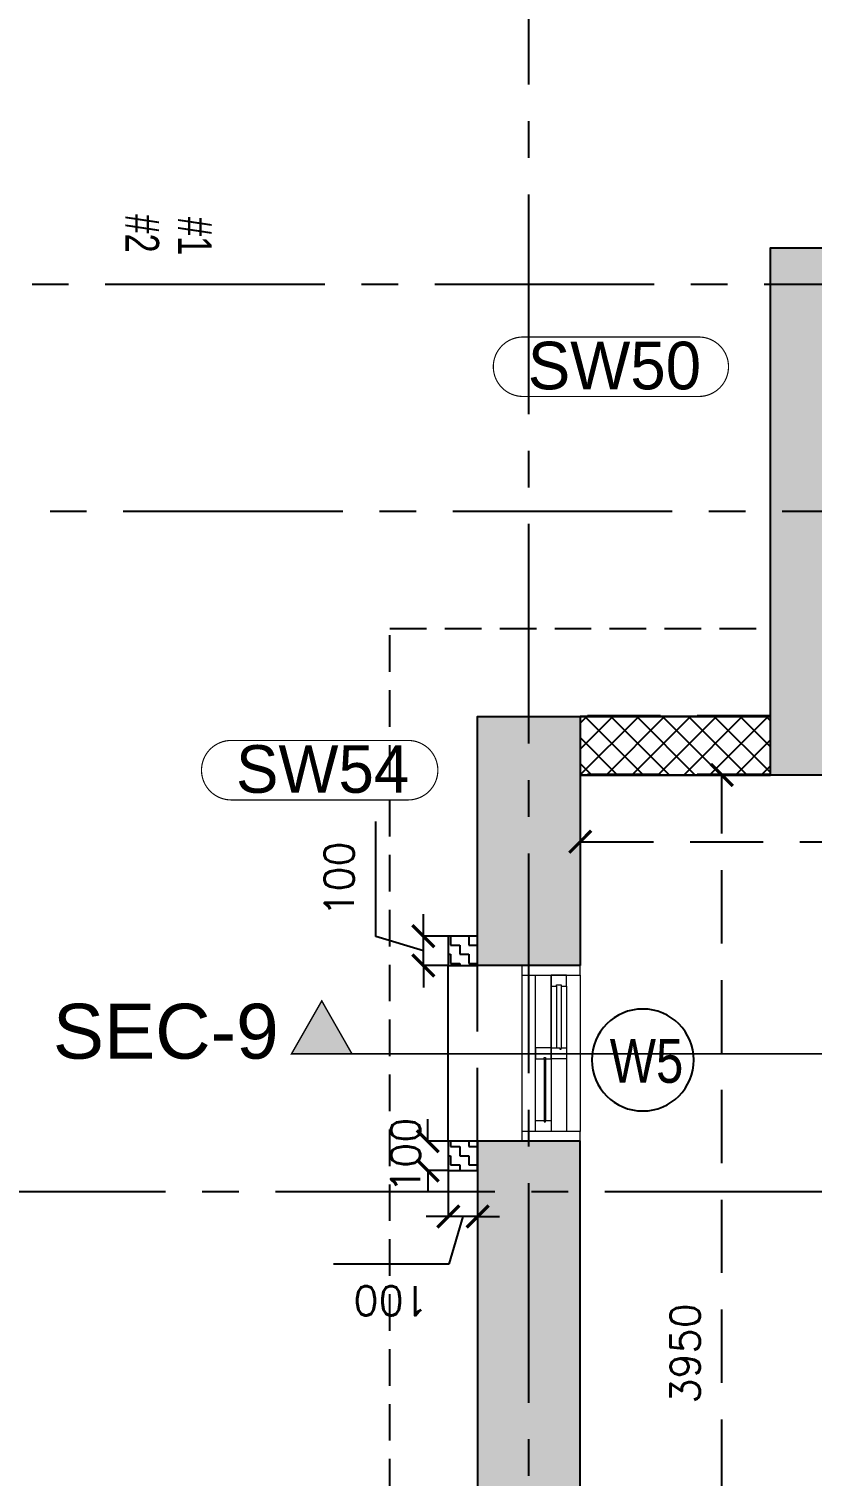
# Model space of a CAD drawing. Header units: millimetres. Extents: x 1167879 to 1231451, y -5731814 to -5645217.
# Drawn here: x 1193860 to 1196534, y -5725868 to -5720927 of the extents above; entities that cross this region are included whole.
import ezdxf
from ezdxf.enums import TextEntityAlignment as Align

# ---------------------------------------------------------------- set-up
doc = ezdxf.new("R2010")
doc.units = ezdxf.units.MM
doc.header["$LTSCALE"] = 1000
doc.header["$MEASUREMENT"] = 0
for name, pattern in [('2BHK-A - FRONT$0$AUDIT_D_120904163729-0', [0]), ('AUDIT_D_120904163729-0', [0]), ('T8(T9 IS SIMILAR) - 1st FLOOR ELEVATION$0$AUDIT_D_120904163729-0', [0]), ('T8(T9 IS SIMILAR) - 1st FLOOR ELEVATION$0$HIDDEN', [0.375, 0.25, -0.125]), ('T8(T9 IS SIMILAR) - DIMENSION & TEXTING$0$HIDDEN', [0.375, 0.25, -0.125]), ('T8(T9 IS SIMILAR) - TYPICAL FLOOR ELEVATION$0$AUDIT_D_120904163729-0', [0]), ('T8(T9 IS SIMILAR) - TYPICAL FLOOR ELEVATION$0$HIDDEN', [0.375, 0.25, -0.125]), ('T8(T9 IS SIMILAR)$0$$0$HIDDEN', [0.375, 0.25, -0.125]), ('T8_PROFILE SECTIONS$0$HIDDEN', [0.375, 0.25, -0.125]), ('T8_PROFILE SECTIONS$0$PHANTOM2', [1.25, 0.625, -0.125, 0.125, -0.125, 0.125, -0.125]), ('T8_REFUGE COLUMNS$0$CENTER2', [1.125, 0.75, -0.125, 0.125, -0.125])]:
    doc.linetypes.add(name, pattern=pattern)
doc.layers.get('0').update_dxf_attribs({"linetype": 'AUDIT_D_120904163729-0'})
for name, color, linetype in [('2BHK-A - FRONT$0$A-HATCH -160', 251, '2BHK-A - FRONT$0$AUDIT_D_120904163729-0'), ('A_dim', 1, 'Continuous'), ('T8(T9 IS SIMILAR) - 1st FLOOR ELEVATION$0$A-WALL-FEATURES', 6, 'T8(T9 IS SIMILAR) - 1st FLOOR ELEVATION$0$AUDIT_D_120904163729-0'), ('T8(T9 IS SIMILAR) - DIMENSION & TEXTING$0$A-DIMENSIONS', 2, 'T8(T9 IS SIMILAR) - DIMENSION & TEXTING$0$HIDDEN'), ('T8(T9 IS SIMILAR) - DIMENSION & TEXTING$0$a-window-no', 125, 'Continuous'), ('T8(T9 IS SIMILAR) - TYPICAL FLOOR ELEVATION$0$A-DIM', 1, 'T8(T9 IS SIMILAR) - TYPICAL FLOOR ELEVATION$0$AUDIT_D_120904163729-0'), ('T8(T9 IS SIMILAR) - TYPICAL FLOOR ELEVATION$0$A-WALL HATCH', 252, 'T8(T9 IS SIMILAR) - TYPICAL FLOOR ELEVATION$0$AUDIT_D_120904163729-0'), ('T8(T9 IS SIMILAR) - TYPICAL FLOOR ELEVATION$0$A-WALL-FEATURES', 6, 'T8(T9 IS SIMILAR) - TYPICAL FLOOR ELEVATION$0$AUDIT_D_120904163729-0'), ('T8(T9 IS SIMILAR)$0$$6$a-beam 2', 50, 'Continuous'), ('T8(T9 IS SIMILAR)$0$S-BEAM', 20, 'T8(T9 IS SIMILAR)$0$$0$HIDDEN'), ('T8_PROFILE SECTIONS$0$A-PROFILE SECTIONS', 81, 'T8_PROFILE SECTIONS$0$PHANTOM2'), ('T8_REFUGE COLUMNS$0$A-CENTERLINE', 193, 'T8_REFUGE COLUMNS$0$CENTER2'), ('T8_REFUGE COLUMNS$0$A-RCC COLS', 3, 'Continuous'), ('T8_TYPICAL COLUMNS$0$A-RCC COLS', 3, 'Continuous')]:
    doc.layers.add(name, color=color, linetype=linetype)
for name, color, linetype, lineweight in [('2BHK-A - FRONT$0$A-WALL- 160', 6, 'Continuous', 30), ('2BHK-A - FRONT$0$Window', 4, 'Continuous', 20), ('T8(T9 IS SIMILAR) - DIMENSION & TEXTING$0$R0-18-10-2014-T1-1st Podium Floor Plan$0$Text', 2, 'Continuous', 0), ('T8(T9 IS SIMILAR)$0$D&W', 8, 'Continuous', 25), ('T8_REFUGE COLUMNS$0$A-COLUMN NO size reduce', 81, 'Continuous', 25)]:
    doc.layers.add(name, color=color, linetype=linetype, lineweight=lineweight)
doc.layers.add('T8_REFUGE COLUMNS$0$COL-HATCH', color=7, linetype='Continuous', lineweight=25, true_color=0xa3a3a3)
doc.styles.add('T8(T9 IS SIMILAR) - DIMENSION & TEXTING$0$ARIAL ARROW', font='swisscl.ttf')
doc.styles.add('T8(T9 IS SIMILAR) - DIMENSION & TEXTING$0$LODHA STANDERD', font='sanss___.ttf')
doc.styles.add('T8(T9 IS SIMILAR) - DIMENSION & TEXTING$0$Romans 1', font='romans.shx', dxfattribs={"height": 100})
doc.styles.add('T8(T9 IS SIMILAR) - TYPICAL FLOOR ELEVATION$0$Romans 1', font='romans.shx', dxfattribs={"height": 100})
doc.styles.add('T8_PROFILE SECTIONS$0$arial', font='sanss___.ttf')
doc.styles.add('T8_REFUGE COLUMNS$0$STANDARD', font='GOTHIC.TTF')
doc.dimstyles.new('T8(T9 IS SIMILAR) - DIMENSION & TEXTING$0$ALPINE S', dxfattribs={"dimscale": 0, "dimtxt": 100, "dimasz": 75, "dimexe": 0, "dimexo": 0, "dimgap": 75, "dimtad": 1, "dimdec": 0, "dimzin": 0, "dimdsep": 46, "dimtxsty": 'T8(T9 IS SIMILAR) - DIMENSION & TEXTING$0$Romans 1', "dimblk": 'T8(T9 IS SIMILAR) - DIMENSION & TEXTING$0$_ArchTick', "dimcen": 0.09, "dimclrd": 256, "dimclre": 256, "dimclrt": 7, "dimadec": 0, "dimazin": 0, "dimtfac": 1, "dimtdec": 0, "dimtofl": 0, "dimtmove": 1, "dimatfit": 0, "dimldrblk": 'T8(T9 IS SIMILAR) - DIMENSION & TEXTING$0$_Open90', "dimfxl": 1, "dimtolj": 1, "dimtzin": 0, "dimarcsym": 0})
doc.dimstyles.new('T8(T9 IS SIMILAR) - TYPICAL FLOOR ELEVATION$0$ALPINE S', dxfattribs={"dimscale": 0, "dimtxt": 100, "dimasz": 75, "dimexe": 0, "dimexo": 0, "dimgap": 75, "dimtad": 1, "dimdec": 0, "dimzin": 0, "dimdsep": 46, "dimtxsty": 'T8(T9 IS SIMILAR) - TYPICAL FLOOR ELEVATION$0$Romans 1', "dimblk": 'T8(T9 IS SIMILAR) - TYPICAL FLOOR ELEVATION$0$_ArchTick', "dimcen": 0.09, "dimclrd": 256, "dimclre": 256, "dimclrt": 7, "dimadec": 0, "dimazin": 0, "dimtfac": 1, "dimtdec": 0, "dimtofl": 0, "dimtmove": 1, "dimatfit": 0, "dimldrblk": 'T8(T9 IS SIMILAR) - TYPICAL FLOOR ELEVATION$0$_Open90', "dimfxl": 1, "dimtolj": 1, "dimtzin": 0, "dimarcsym": 0})

# ---------------------------------------------------------------- blocks, each defined once
blk = doc.blocks.new('T8(T9 IS SIMILAR) - 1st FLOOR ELEVATION')
at = {"layer": 'T8(T9 IS SIMILAR) - 1st FLOOR ELEVATION$0$A-WALL-FEATURES', "color": 2, "linetype": 'T8(T9 IS SIMILAR) - 1st FLOOR ELEVATION$0$HIDDEN', "ltscale": 0.5}
blk.add_lwpolyline([(1199140.6, -5728184.6), (1195092.6, -5728184.7), (1195092.6, -5722974), (1196392.3, -5722974)], dxfattribs=at)
blk = doc.blocks.new('T8(T9 IS SIMILAR) - DIMENSION & TEXTING$0$WINDOW TAG')
at = {"layer": 'T8(T9 IS SIMILAR) - DIMENSION & TEXTING$0$a-window-no'}
blk.add_circle((0, 0), 174.1, dxfattribs=at)
at = {"layer": 'T8(T9 IS SIMILAR) - DIMENSION & TEXTING$0$a-window-no', "style": 'T8(T9 IS SIMILAR) - DIMENSION & TEXTING$0$LODHA STANDERD'}
blk.add_attdef('WINDOW', text='', height=150, dxfattribs=at).set_placement((11.3, 2.8), align=Align.MIDDLE_CENTER)
blk = doc.blocks.new('T8(T9 IS SIMILAR) - DIMENSION & TEXTING$0$_ArchTick')
at = {"color": 0, "linetype": 'ByBlock', "const_width": 0.15}
blk.add_lwpolyline([(-0.5, -0.5), (0.5, 0.5)], dxfattribs=at)
blk = doc.blocks.new('*D540')
at = {"layer": 'T8(T9 IS SIMILAR) - DIMENSION & TEXTING$0$A-DIMENSIONS', "linetype": 'T8(T9 IS SIMILAR) - DIMENSION & TEXTING$0$HIDDEN', "lineweight": -2, "transparency": 16777216}
for p, q in [((1196392.3, -5723474.4), (1196225.7, -5723474.4)), ((1196320.7, -5727424.6), (1196225.7, -5727424.6))]:
    blk.add_line(p, q, dxfattribs=at)
at = {"layer": 'T8(T9 IS SIMILAR) - DIMENSION & TEXTING$0$A-DIMENSIONS', "lineweight": -2, "transparency": 16777216}
blk.add_line((1196225.7, -5727424.6), (1196225.7, -5723474.4), dxfattribs=at)
at = {"layer": 'T8(T9 IS SIMILAR) - DIMENSION & TEXTING$0$A-DIMENSIONS', "linetype": 'ByBlock', "lineweight": -2, "transparency": 16777216, "xscale": 75, "yscale": 75, "zscale": 75}
for p, rotation in [((1196225.7, -5723474.4), 90), ((1196225.7, -5727424.6), 270)]:
    blk.add_blockref('T8(T9 IS SIMILAR) - DIMENSION & TEXTING$0$_ArchTick', p, dxfattribs=dict(at, rotation=rotation))
at = {"layer": 'T8(T9 IS SIMILAR) - DIMENSION & TEXTING$0$A-DIMENSIONS', "color": 7, "linetype": 'ByBlock', "transparency": 16777216, "insert": (1196100.7, -5725449.5), "char_height": 100, "attachment_point": 5, "rotation": 90, "style": 'T8(T9 IS SIMILAR) - DIMENSION & TEXTING$0$Romans 1'}
blk.add_mtext('\\A1;3950', dxfattribs=at)
blk = doc.blocks.new('T8(T9 IS SIMILAR) - DIMENSION & TEXTING$0$_Open90')
at = {"color": 0, "linetype": 'ByBlock', "lineweight": -2}
for p, q in [((0, 0), (-1, 0)), ((-0.5, 0.5), (0, 0)), ((0, 0), (-0.5, -0.5))]:
    blk.add_line(p, q, dxfattribs=at)
blk = doc.blocks.new('*D541')
at = {"layer": 'T8(T9 IS SIMILAR) - DIMENSION & TEXTING$0$A-DIMENSIONS', "linetype": 'T8(T9 IS SIMILAR) - DIMENSION & TEXTING$0$HIDDEN', "lineweight": -2, "transparency": 16777216}
for p, q in [((1195742.3, -5723474.9), (1195742.3, -5723702.6)), ((1198342.3, -5723474), (1198342.3, -5723702.6))]:
    blk.add_line(p, q, dxfattribs=at)
at = {"layer": 'T8(T9 IS SIMILAR) - DIMENSION & TEXTING$0$A-DIMENSIONS', "lineweight": -2, "transparency": 16777216}
blk.add_line((1195742.3, -5723702.6), (1198342.3, -5723702.6), dxfattribs=at)
at = {"layer": 'T8(T9 IS SIMILAR) - DIMENSION & TEXTING$0$A-DIMENSIONS', "linetype": 'ByBlock', "lineweight": -2, "transparency": 16777216, "xscale": 75, "yscale": 75, "zscale": 75, "rotation": 180}
blk.add_blockref('T8(T9 IS SIMILAR) - DIMENSION & TEXTING$0$_ArchTick', (1195742.3, -5723702.6), dxfattribs=at)
at = {"layer": 'T8(T9 IS SIMILAR) - DIMENSION & TEXTING$0$A-DIMENSIONS', "linetype": 'ByBlock', "lineweight": -2, "transparency": 16777216, "xscale": 75, "yscale": 75, "zscale": 75}
blk.add_blockref('T8(T9 IS SIMILAR) - DIMENSION & TEXTING$0$_ArchTick', (1198342.3, -5723702.6), dxfattribs=at)
at = {"layer": 'T8(T9 IS SIMILAR) - DIMENSION & TEXTING$0$A-DIMENSIONS', "color": 7, "linetype": 'ByBlock', "transparency": 16777216, "insert": (1197042.3, -5723577.6), "char_height": 100, "attachment_point": 5, "style": 'T8(T9 IS SIMILAR) - DIMENSION & TEXTING$0$Romans 1'}
blk.add_mtext('\\A1;2600', dxfattribs=at)
blk = doc.blocks.new('T8_REFUGE COLUMNS')
at = {"layer": 'T8_REFUGE COLUMNS$0$COL-HATCH', "linetype": 'ByBlock'}
h = blk.add_hatch(color=256, dxfattribs=at)
h.dxf.hatch_style = 1
h.paths.add_polyline_path([(1196642.1, -5723474.9), (1196392.1, -5723474.9), (1196392.1, -5721674.9), (1196642.1, -5721674.9)])
h = blk.add_hatch(color=256, dxfattribs=at)
h.dxf.hatch_style = 1
h.paths.add_polyline_path([(1195742.1, -5724124.9), (1195392.1, -5724124.9), (1195392.1, -5723274.9), (1195742.1, -5723274.9)])
h = blk.add_hatch(color=256, dxfattribs=at)
h.dxf.hatch_style = 1
h.paths.add_polyline_path([(1195392.1, -5726519.9), (1195742.1, -5726519.9), (1195742.1, -5724724.9), (1195392.1, -5724724.9)])
at = {"layer": 'T8_REFUGE COLUMNS$0$A-CENTERLINE'}
for p, q in [((1195567.1, -5727867.6), (1195567.1, -5698299.6)), ((1217370.3, -5721799.9), (1182156.9, -5721799.9)), ((1217431.8, -5722574.9), (1182156.9, -5722574.9)), ((1217951.3, -5724897.4), (1182156.9, -5724897.4))]:
    blk.add_line(p, q, dxfattribs=at)
at = {"layer": 'T8_REFUGE COLUMNS$0$A-COLUMN NO size reduce', "linetype": 'ByBlock', "const_width": 3.9}
for points in [[(1195547, -5722182.3, -1), (1195547, -5721979.2), (1196147.2, -5721979.2, -1), (1196147.2, -5722182.3)], [(1194550.6, -5723559.8, -1), (1194550.6, -5723356.6), (1195154.6, -5723356.6, -1), (1195154.6, -5723559.8)]]:
    blk.add_lwpolyline(points, format="xyb", close=True, dxfattribs=at)
at = {"layer": 'T8_REFUGE COLUMNS$0$A-RCC COLS', "linetype": 'ByBlock'}
for points in [[(1196642.1, -5723474.9), (1196392.1, -5723474.9), (1196392.1, -5721674.9), (1196642.1, -5721674.9)], [(1195742.1, -5724124.9), (1195392.1, -5724124.9), (1195392.1, -5723274.9), (1195742.1, -5723274.9)], [(1195392.1, -5726519.9), (1195742.1, -5726519.9), (1195742.1, -5724724.9), (1195392.1, -5724724.9)]]:
    blk.add_lwpolyline(points, close=True, dxfattribs=at)
at = {"layer": 'T8_REFUGE COLUMNS$0$A-COLUMN NO size reduce', "linetype": 'ByBlock', "char_height": 162.5, "attachment_point": 1, "style": 'T8_REFUGE COLUMNS$0$STANDARD'}
for s, insert in [('SW50', (1195563.3, -5721995.4)), ('SW54', (1194566.8, -5723372.8))]:
    blk.add_mtext_dynamic_manual_height_columns(s, width=444.685, gutter_width=500, heights=[0], dxfattribs=dict(at, insert=insert))
blk = doc.blocks.new('T8_TYPICAL COLUMNS')
at = {"layer": 'T8_TYPICAL COLUMNS$0$A-RCC COLS', "linetype": 'ByBlock'}
blk.add_blockref('T8_REFUGE COLUMNS', (0, 0), dxfattribs=at)
blk = doc.blocks.new('2BHK-A - FRONT$0$1500-flat-1-flat-1')
at = {"layer": '2BHK-A - FRONT$0$Window', "color": 1, "lineweight": 13}
for p, q in [((5694378.8, 1149675.6), (5694378.8, 1149141.6, 0)), ((5694425.5, 1149179.1, 0), (5694425.5, 1149675.6)), ((5694478.8, 1149427.4), (5694478.8, 1149675.6)), ((5694478.8, 1149638.1), (5694478.8, 1149427.4)), ((5694532.2, 1149638.1), (5694532.2, 1149141.6, 0)), ((5694578.8, 1149675.6), (5694578.8, 1149141.6, 0)), ((5694478.8, 1149457), (5694478.8, 1149141.6, 0)), ((5694378.8, 1149389.9), (5694378.8, 1149179.1, 0)), ((5694478.8, 1149389.9), (5694478.8, 1149179.1, 0))]:
    blk.add_line(p, q, dxfattribs=at)
at = {"layer": '2BHK-A - FRONT$0$Window', "color": 5, "lineweight": 13}
for p, q in [((5694497.4, 1149638.1), (5694497.4, 1149427.4)), ((5694513.6, 1149638.1), (5694513.6, 1149427.4)), ((5694455.7, 1149389.9), (5694455.7, 1149179.1, 0)), ((5694460.2, 1149389.9), (5694460.2, 1149179.1, 0))]:
    blk.add_line(p, q, dxfattribs=at)
at = {"layer": '2BHK-A - FRONT$0$Window', "color": 4, "lineweight": 13}
for points in [[(5694378.8, 1149708.6), (5694378.8, 1149675.6), (5694578.8, 1149675.6), (5694578.8, 1149708.6)], [(5694513.6, 1149638.1), (5694532.2, 1149638.1), (5694532.2, 1149675.6), (5694478.8, 1149675.6), (5694478.8, 1149638.1), (5694497.4, 1149638.1), (5694497.4, 1149642.6), (5694513.6, 1149642.6)], [(5694460.2, 1149389.9), (5694478.8, 1149389.9), (5694478.8, 1149427.4), (5694425.5, 1149427.4), (5694425.5, 1149389.9), (5694455.7, 1149389.9), (5694455.7, 1149394.4), (5694460.2, 1149394.4)], [(5694513.6, 1149427.4), (5694532.2, 1149427.4), (5694532.2, 1149389.9), (5694478.8, 1149389.9), (5694478.8, 1149427.4), (5694509.1, 1149427.4), (5694509.1, 1149422.9), (5694513.6, 1149422.9)], [(5694378.8, 1149141.6), (5694378.8, 1149108.6), (5694578.8, 1149108.6), (5694578.8, 1149141.6)], [(5694460.2, 1149179.1), (5694478.8, 1149179.1), (5694478.8, 1149141.6), (5694425.5, 1149141.6), (5694425.5, 1149179.1), (5694455.7, 1149179.1), (5694455.7, 1149174.6), (5694460.2, 1149174.6)]]:
    blk.add_lwpolyline(points, close=True, dxfattribs=at)
blk = doc.blocks.new('2BHK-A - FRONT')
at = {"layer": '2BHK-A - FRONT$0$A-HATCH -160', "linetype": 'ByBlock'}
h = blk.add_hatch(dxfattribs=at)
h.set_pattern_fill('ANSI37', color=256, scale=500)
h.paths.add_polyline_path([(1141249.5, -5727584.8), (1141049.5, -5727584.8), (1141049.5, -5726519.5), (1141249.5, -5726519.5)])
h.paths.add_polyline_path([(1141249.5, -5723474.2), (1141899.2, -5723474.2), (1141899.2, -5723274.2), (1141249.5, -5723274.2)])
h.paths.add_polyline_path([(1147999.5, -5728684.2), (1148199.5, -5728684.2), (1148199.5, -5727609.8), (1147999.5, -5727609.8)])
at = {"layer": '2BHK-A - FRONT$0$A-WALL- 160', "linetype": 'ByBlock'}
for p, q in [((1141249.5, -5723274.6), (1141899.2, -5723274.6)), ((1141249.5, -5723474.6), (1141899.5, -5723474.6))]:
    blk.add_line(p, q, dxfattribs=at)
at = {"layer": '2BHK-A - FRONT$0$A-WALL- 160'}
blk.add_blockref('2BHK-A - FRONT$0$1500-flat-1-flat-1', (-4553329, -6873832.8), dxfattribs=at)
blk = doc.blocks.new('T8(T9 IS SIMILAR) - TYPICAL FLOOR ELEVATION$0$_ArchTick')
at = {"color": 0, "linetype": 'ByBlock', "const_width": 0.15}
blk.add_lwpolyline([(-0.5, -0.5), (0.5, 0.5)], dxfattribs=at)
blk = doc.blocks.new('*D736')
at = {"layer": 'T8(T9 IS SIMILAR) - TYPICAL FLOOR ELEVATION$0$A-DIM', "linetype": 'T8(T9 IS SIMILAR) - TYPICAL FLOOR ELEVATION$0$HIDDEN', "lineweight": -2, "transparency": 16777216}
for p, q in [((1195291.6, -5724824.9), (1195291.6, -5724982)), ((1195392.1, -5724824.9), (1195392.1, -5724982))]:
    blk.add_line(p, q, dxfattribs=at)
at = {"layer": 'T8(T9 IS SIMILAR) - TYPICAL FLOOR ELEVATION$0$A-DIM', "lineweight": -2, "transparency": 16777216}
for p, q in [((1195291.6, -5724982), (1195216.6, -5724982)), ((1195392.1, -5724982), (1195291.6, -5724982)), ((1195341.8, -5724982), (1195293.1, -5725144.5)), ((1195392.1, -5724982), (1195467.1, -5724982)), ((1195293.1, -5725144.5), (1194900.2, -5725144.5))]:
    blk.add_line(p, q, dxfattribs=at)
at = {"layer": 'T8(T9 IS SIMILAR) - TYPICAL FLOOR ELEVATION$0$A-DIM', "linetype": 'ByBlock', "lineweight": -2, "transparency": 16777216, "xscale": 75, "yscale": 75, "zscale": 75}
blk.add_blockref('T8(T9 IS SIMILAR) - TYPICAL FLOOR ELEVATION$0$_ArchTick', (1195291.6, -5724982), dxfattribs=at)
at = {"layer": 'T8(T9 IS SIMILAR) - TYPICAL FLOOR ELEVATION$0$A-DIM', "linetype": 'ByBlock', "lineweight": -2, "transparency": 16777216, "xscale": 75, "yscale": 75, "zscale": 75, "rotation": 180}
blk.add_blockref('T8(T9 IS SIMILAR) - TYPICAL FLOOR ELEVATION$0$_ArchTick', (1195392.1, -5724982), dxfattribs=at)
at = {"layer": 'T8(T9 IS SIMILAR) - TYPICAL FLOOR ELEVATION$0$A-DIM', "color": 7, "linetype": 'ByBlock', "transparency": 16777216, "insert": (1195096.7, -5725269.5), "char_height": 100, "attachment_point": 5, "rotation": 180, "style": 'T8(T9 IS SIMILAR) - TYPICAL FLOOR ELEVATION$0$Romans 1'}
blk.add_mtext('\\A1;100', dxfattribs=at)
blk = doc.blocks.new('T8(T9 IS SIMILAR) - TYPICAL FLOOR ELEVATION$0$_Open90')
at = {"color": 0, "linetype": 'ByBlock', "lineweight": -2}
for p, q in [((0, 0), (-1, 0)), ((-0.5, 0.5), (0, 0)), ((0, 0), (-0.5, -0.5))]:
    blk.add_line(p, q, dxfattribs=at)
blk = doc.blocks.new('*D737')
at = {"layer": 'T8(T9 IS SIMILAR) - TYPICAL FLOOR ELEVATION$0$A-DIM', "lineweight": -2, "transparency": 16777216}
for p, q in [((1195044.3, -5724026.1), (1195044.3, -5723633.3)), ((1195206.8, -5724024.9), (1195206.8, -5723949.9)), ((1195206.8, -5724074.9), (1195044.3, -5724026.1)), ((1195206.8, -5724124.9), (1195206.8, -5724024.9)), ((1195206.8, -5724124.9), (1195206.8, -5724199.9))]:
    blk.add_line(p, q, dxfattribs=at)
at = {"layer": 'T8(T9 IS SIMILAR) - TYPICAL FLOOR ELEVATION$0$A-DIM', "linetype": 'T8(T9 IS SIMILAR) - TYPICAL FLOOR ELEVATION$0$HIDDEN', "lineweight": -2, "transparency": 16777216}
for p, q in [((1195291.6, -5724024.9), (1195206.8, -5724024.9)), ((1195291.6, -5724124.9), (1195206.8, -5724124.9))]:
    blk.add_line(p, q, dxfattribs=at)
at = {"layer": 'T8(T9 IS SIMILAR) - TYPICAL FLOOR ELEVATION$0$A-DIM', "linetype": 'ByBlock', "lineweight": -2, "transparency": 16777216, "xscale": 75, "yscale": 75, "zscale": 75}
for p, rotation in [((1195206.8, -5724024.9), 270), ((1195206.8, -5724124.9), 90)]:
    blk.add_blockref('T8(T9 IS SIMILAR) - TYPICAL FLOOR ELEVATION$0$_ArchTick', p, dxfattribs=dict(at, rotation=rotation))
at = {"layer": 'T8(T9 IS SIMILAR) - TYPICAL FLOOR ELEVATION$0$A-DIM', "color": 7, "linetype": 'ByBlock', "transparency": 16777216, "insert": (1194919.3, -5723829.7), "char_height": 100, "attachment_point": 5, "rotation": 90, "style": 'T8(T9 IS SIMILAR) - TYPICAL FLOOR ELEVATION$0$Romans 1'}
blk.add_mtext('\\A1;100', dxfattribs=at)
blk = doc.blocks.new('*D748')
at = {"layer": 'T8(T9 IS SIMILAR) - TYPICAL FLOOR ELEVATION$0$A-DIM', "lineweight": -2, "transparency": 16777216}
for p, q in [((1195221.7, -5724724.9), (1195221.7, -5724649.9)), ((1195221.7, -5724824.9), (1195221.7, -5724899.9))]:
    blk.add_line(p, q, dxfattribs=at)
at = {"layer": 'T8(T9 IS SIMILAR) - TYPICAL FLOOR ELEVATION$0$A-DIM', "linetype": 'T8(T9 IS SIMILAR) - TYPICAL FLOOR ELEVATION$0$HIDDEN', "lineweight": -2, "transparency": 16777216}
for p, q in [((1195291.6, -5724724.9), (1195221.7, -5724724.9)), ((1195291.6, -5724824.9), (1195221.7, -5724824.9))]:
    blk.add_line(p, q, dxfattribs=at)
at = {"layer": 'T8(T9 IS SIMILAR) - TYPICAL FLOOR ELEVATION$0$A-DIM', "linetype": 'ByBlock', "lineweight": -2, "transparency": 16777216, "xscale": 75, "yscale": 75, "zscale": 75}
for p, rotation in [((1195221.7, -5724724.9), 270), ((1195221.7, -5724824.9), 90)]:
    blk.add_blockref('T8(T9 IS SIMILAR) - TYPICAL FLOOR ELEVATION$0$_ArchTick', p, dxfattribs=dict(at, rotation=rotation))
at = {"layer": 'T8(T9 IS SIMILAR) - TYPICAL FLOOR ELEVATION$0$A-DIM', "color": 7, "linetype": 'ByBlock', "transparency": 16777216, "insert": (1195146.3, -5724772.8), "char_height": 100, "attachment_point": 5, "rotation": 90, "style": 'T8(T9 IS SIMILAR) - TYPICAL FLOOR ELEVATION$0$Romans 1'}
blk.add_mtext('\\A1;100', dxfattribs=at)
blk = doc.blocks.new('T8_PROFILE SECTIONS$0$MH')
at = {"layer": 'T8_PROFILE SECTIONS$0$A-PROFILE SECTIONS', "linetype": 'T8_PROFILE SECTIONS$0$HIDDEN', "ltscale": 2}
h = blk.add_hatch(color=256, dxfattribs=at)
h.dxf.hatch_style = 1
h.paths.add_polyline_path([(1140339.1, -5697424.8), (1140519.9, -5697528.1), (1140339.1, -5697631.3)])
at = {"layer": 'T8_PROFILE SECTIONS$0$A-PROFILE SECTIONS', "linetype": 'T8_PROFILE SECTIONS$0$HIDDEN', "ltscale": 2, "const_width": 5}
blk.add_lwpolyline([(1140339.1, -5697424.8), (1140339.1, -5697424.8), (1140519.9, -5697528.1), (1140339.1, -5697631.3)], close=True, dxfattribs=at)
blk.add_lwpolyline([(1140339.1, -5697424.8), (1140339.1, -5700565.7)], dxfattribs=at)
blk = doc.blocks.new('PROFILE SECTION LINE T9')
at = {"layer": 'T8_PROFILE SECTIONS$0$A-PROFILE SECTIONS', "linetype": 'ByBlock', "rotation": 90.00000000000001}
blk.add_blockref('T8_PROFILE SECTIONS$0$MH', (-5688386.6, -1153150, 0), dxfattribs=at)
at = {"layer": 'T8_PROFILE SECTIONS$0$A-PROFILE SECTIONS', "linetype": 'ByBlock', "insert": (8994.6, -12639.8, 0), "char_height": 187.5, "attachment_point": 3, "style": 'T8_PROFILE SECTIONS$0$arial'}
blk.add_mtext_dynamic_manual_height_columns('SEC-9', width=301.334, gutter_width=500, heights=[0], dxfattribs=at)
blk = doc.blocks.new('T8(T9 IS SIMILAR) - DIMENSION & TEXTING')
at = {"layer": 'T8(T9 IS SIMILAR) - DIMENSION & TEXTING$0$a-window-no'}
ref = blk.add_blockref('T8(T9 IS SIMILAR) - DIMENSION & TEXTING$0$WINDOW TAG', (1195956.1, -5724447.6), dxfattribs=dict(at, xscale=-1, rotation=180))
ref.add_attrib('WINDOW', 'W5', dxfattribs={"height": 150, "style": 'T8(T9 IS SIMILAR) - DIMENSION & TEXTING$0$LODHA STANDERD', "width": 0.8}).set_placement((1195968.7, -5724450.4), align=Align.MIDDLE_CENTER)
at = {"layer": 'T8(T9 IS SIMILAR) - DIMENSION & TEXTING$0$R0-18-10-2014-T1-1st Podium Floor Plan$0$Text', "char_height": 114.75, "width": 1250.498, "attachment_point": 3, "rotation": 270, "style": 'T8(T9 IS SIMILAR) - DIMENSION & TEXTING$0$ARIAL ARROW'}
for s, insert in [('#2', (1194304.1, -5721691.3, 0)), ('#1', (1194483.9, -5721700.2, 0))]:
    blk.add_mtext(s, dxfattribs=dict(at, insert=insert))
at = {"layer": 'T8(T9 IS SIMILAR) - DIMENSION & TEXTING$0$A-DIMENSIONS', "linetype": 'ByBlock'}
dim = blk.add_linear_dim(base=(1196225.7, -5723474.4), p1=(1196320.7, -5727424.6), p2=(1196392.3, -5723474.4, -0.7), angle=90, dimstyle='T8(T9 IS SIMILAR) - DIMENSION & TEXTING$0$ALPINE S', override={"dimscale": 1, "dimfxl": 5, "dimarcsym": 1}, dxfattribs=at)
dim.commit()
dim.dimension.update_dxf_attribs({"geometry": '*D540', "text_midpoint": (1196100.7, -5725449.5)})
dim = blk.add_linear_dim(base=(1198342.3, -5723702.6), p1=(1195742.3, -5723474.9), p2=(1198342.3, -5723474), dimstyle='T8(T9 IS SIMILAR) - DIMENSION & TEXTING$0$ALPINE S', override={"dimscale": 1, "dimfxl": 5, "dimarcsym": 1}, dxfattribs=at)
dim.commit()
dim.dimension.update_dxf_attribs({"geometry": '*D541', "text_midpoint": (1197042.3, -5723577.6)})
blk = doc.blocks.new('T8(T9 IS SIMILAR) - TYPICAL FLOOR ELEVATION')
at = {"layer": 'T8(T9 IS SIMILAR) - TYPICAL FLOOR ELEVATION$0$A-WALL HATCH', "linetype": 'ByBlock'}
h = blk.add_hatch(dxfattribs=at)
h.set_pattern_fill('ZIGZAG', color=256, scale=250)
h.set_pattern_definition([(270, (1214830.922, -5731055.582), (31.25, -31.25), [31.25, -31.25]), (0, (1214830.922, -5731086.832), (31.25, 31.25), [31.25, -31.25])])
h.paths.add_polyline_path([(1195291.6, -5724024.9), (1195291.6, -5724124.9), (1195392.1, -5724124.9), (1195392.1, -5724024.9)])
h.paths.add_polyline_path([(1195291.6, -5724724.9), (1195291.6, -5724824.9), (1195392.1, -5724824.9), (1195392.1, -5724724.9)])
at = {"layer": 'T8(T9 IS SIMILAR) - TYPICAL FLOOR ELEVATION$0$A-WALL-FEATURES', "color": 8}
blk.add_line((1195291.6, -5724724.9), (1195291.6, -5724124.9), dxfattribs=at)
at = {"layer": 'T8(T9 IS SIMILAR) - TYPICAL FLOOR ELEVATION$0$A-WALL-FEATURES', "color": 8, "linetype": 'T8(T9 IS SIMILAR) - TYPICAL FLOOR ELEVATION$0$HIDDEN'}
blk.add_line((1195392.1, -5724724.9), (1195392.1, -5724124.9), dxfattribs=at)
at = {"layer": 'T8(T9 IS SIMILAR) - TYPICAL FLOOR ELEVATION$0$A-WALL-FEATURES', "linetype": 'ByBlock'}
for points in [[(1195291.6, -5724024.9), (1195291.6, -5724124.9), (1195392.1, -5724124.9), (1195392.1, -5724024.9)], [(1195291.6, -5724724.9), (1195291.6, -5724824.9), (1195392.1, -5724824.9), (1195392.1, -5724724.9)]]:
    blk.add_lwpolyline(points, close=True, dxfattribs=at)
at = {"layer": 'T8(T9 IS SIMILAR) - TYPICAL FLOOR ELEVATION$0$A-DIM', "linetype": 'ByBlock'}
for base, p1, p2, angle, picture, middle in [((1195206.8, -5724024.9), (1195291.6, -5724124.9), (1195291.6, -5724024.9), 90, '*D737', (1194919.3, -5723951.1)), ((1195291.6214, -5724982.0387), (1195392.0691, -5724824.8668), (1195291.6214, -5724824.8668), 180, '*D736', (1195218.0952, -5725269.5387))]:
    dim = blk.add_linear_dim(base=base, p1=p1, p2=p2, angle=angle, dimstyle='T8(T9 IS SIMILAR) - TYPICAL FLOOR ELEVATION$0$ALPINE S', override={"dimscale": 1, "dimfxl": 5, "dimarcsym": 1}, dxfattribs=at)
    dim.commit()
    dim.dimension.update_dxf_attribs({"geometry": picture, "text_midpoint": middle})
dim = blk.add_linear_dim(base=(1195221.7, -5724824.9), p1=(1195291.6, -5724724.9), p2=(1195291.6, -5724824.9), angle=90, dimstyle='T8(T9 IS SIMILAR) - TYPICAL FLOOR ELEVATION$0$ALPINE S', override={"dimscale": 1, "dimfxl": 5, "dimarcsym": 1}, dxfattribs=at)
dim.commit()
dim.dimension.update_dxf_attribs({"geometry": '*D748', "text_midpoint": (1195271.3, -5724772.8), "dimtype": 128})
blk = doc.blocks.new('T8(T9 IS SIMILAR)')
at = {"layer": 'T8(T9 IS SIMILAR)$0$D&W', "linetype": 'ByBlock'}
blk.add_blockref('2BHK-A - FRONT', (54492.8, -0.4), dxfattribs=at)
blk.add_blockref('T8(T9 IS SIMILAR) - TYPICAL FLOOR ELEVATION', (0, 0), dxfattribs=at)
blk.add_blockref('T8_TYPICAL COLUMNS', (0, 0), dxfattribs=at)
at = {"layer": 'T8(T9 IS SIMILAR)$0$$6$a-beam 2', "linetype": 'ByBlock'}
blk.add_blockref('T8(T9 IS SIMILAR) - DIMENSION & TEXTING', (0, 0), dxfattribs=at)
at = {"layer": 'T8(T9 IS SIMILAR)$0$S-BEAM'}
for p, q in [((1196391.7, -5723272.6, 0), (1195741.4, -5723272.6, 0)), ((1196391.7, -5723472.6, 0), (1195741.4, -5723472.6, 0))]:
    blk.add_line(p, q, dxfattribs=at)

msp = doc.modelspace()

# ---------------------------------------------------------------- block references
at = {"layer": 'A_dim', "linetype": 'ByBlock'}
msp.add_blockref('T8(T9 IS SIMILAR) - 1st FLOOR ELEVATION', (0, 0), dxfattribs=at)

# ---------------------------------------------------------------- next in the draw order: block references
at = {"linetype": 'ByBlock'}
msp.add_blockref('T8(T9 IS SIMILAR) - DIMENSION & TEXTING', (0, 0), dxfattribs=at)

# ---------------------------------------------------------------- next in the draw order: block references
msp.add_blockref('T8(T9 IS SIMILAR)', (0, 0), dxfattribs=at)

# ---------------------------------------------------------------- next in the draw order: block references
at = {"layer": 'T8_PROFILE SECTIONS$0$A-PROFILE SECTIONS', "linetype": 'ByBlock'}
msp.add_blockref('PROFILE SECTION LINE T9', (1185718.2, -5711615.8, 0), dxfattribs=at)

doc.saveas('drawing.dxf')
